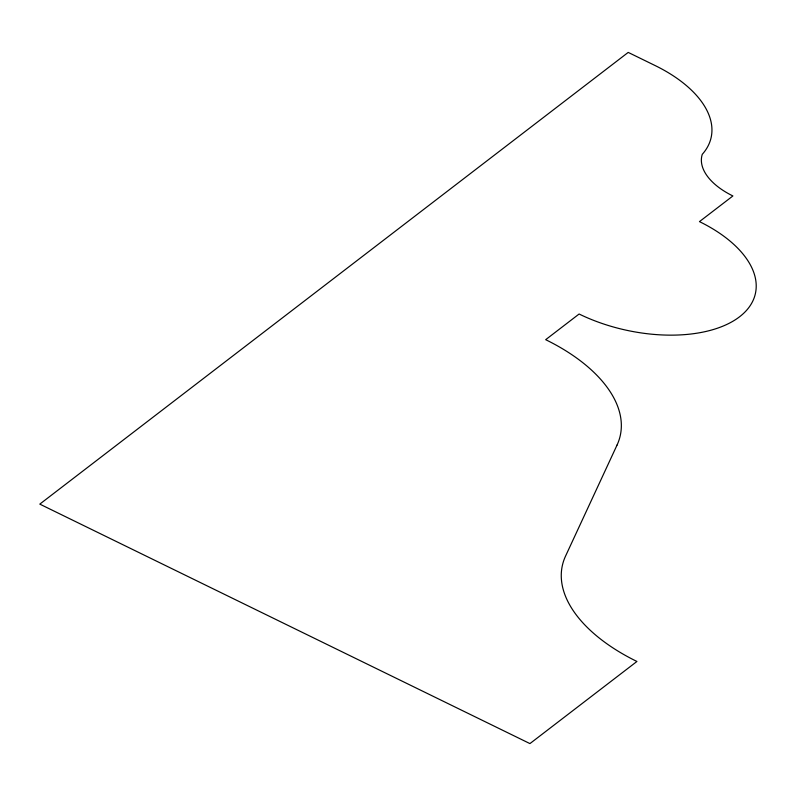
<?xml version="1.0" encoding="UTF-8"?>
<svg xmlns="http://www.w3.org/2000/svg" width="796" height="796" viewBox="0 0 796 796"><rect width="100%" height="100%" fill="white"/><g stroke="black" fill="none" stroke-linecap="round" stroke-linejoin="round"><path stroke-width="1.19" d="M617.049 445.054L565.558 556.086A158.583 84.973 12.5 0 0 636.929 661.466L529.937 743.593L39.8 504.117L628.213 52.407L655.198 65.59A118.932 63.73 12.5 0 1 702.271 154.325A66.078 35.402 12.5 0 0 732.897 195.955L699.465 221.616A118.932 63.73 12.5 0 1 739.544 316.798A118.932 63.73 12.5 0 1 579.11 314.012L545.678 339.683A158.583 84.973 12.5 0 1 617.049 445.054"/></g></svg>
